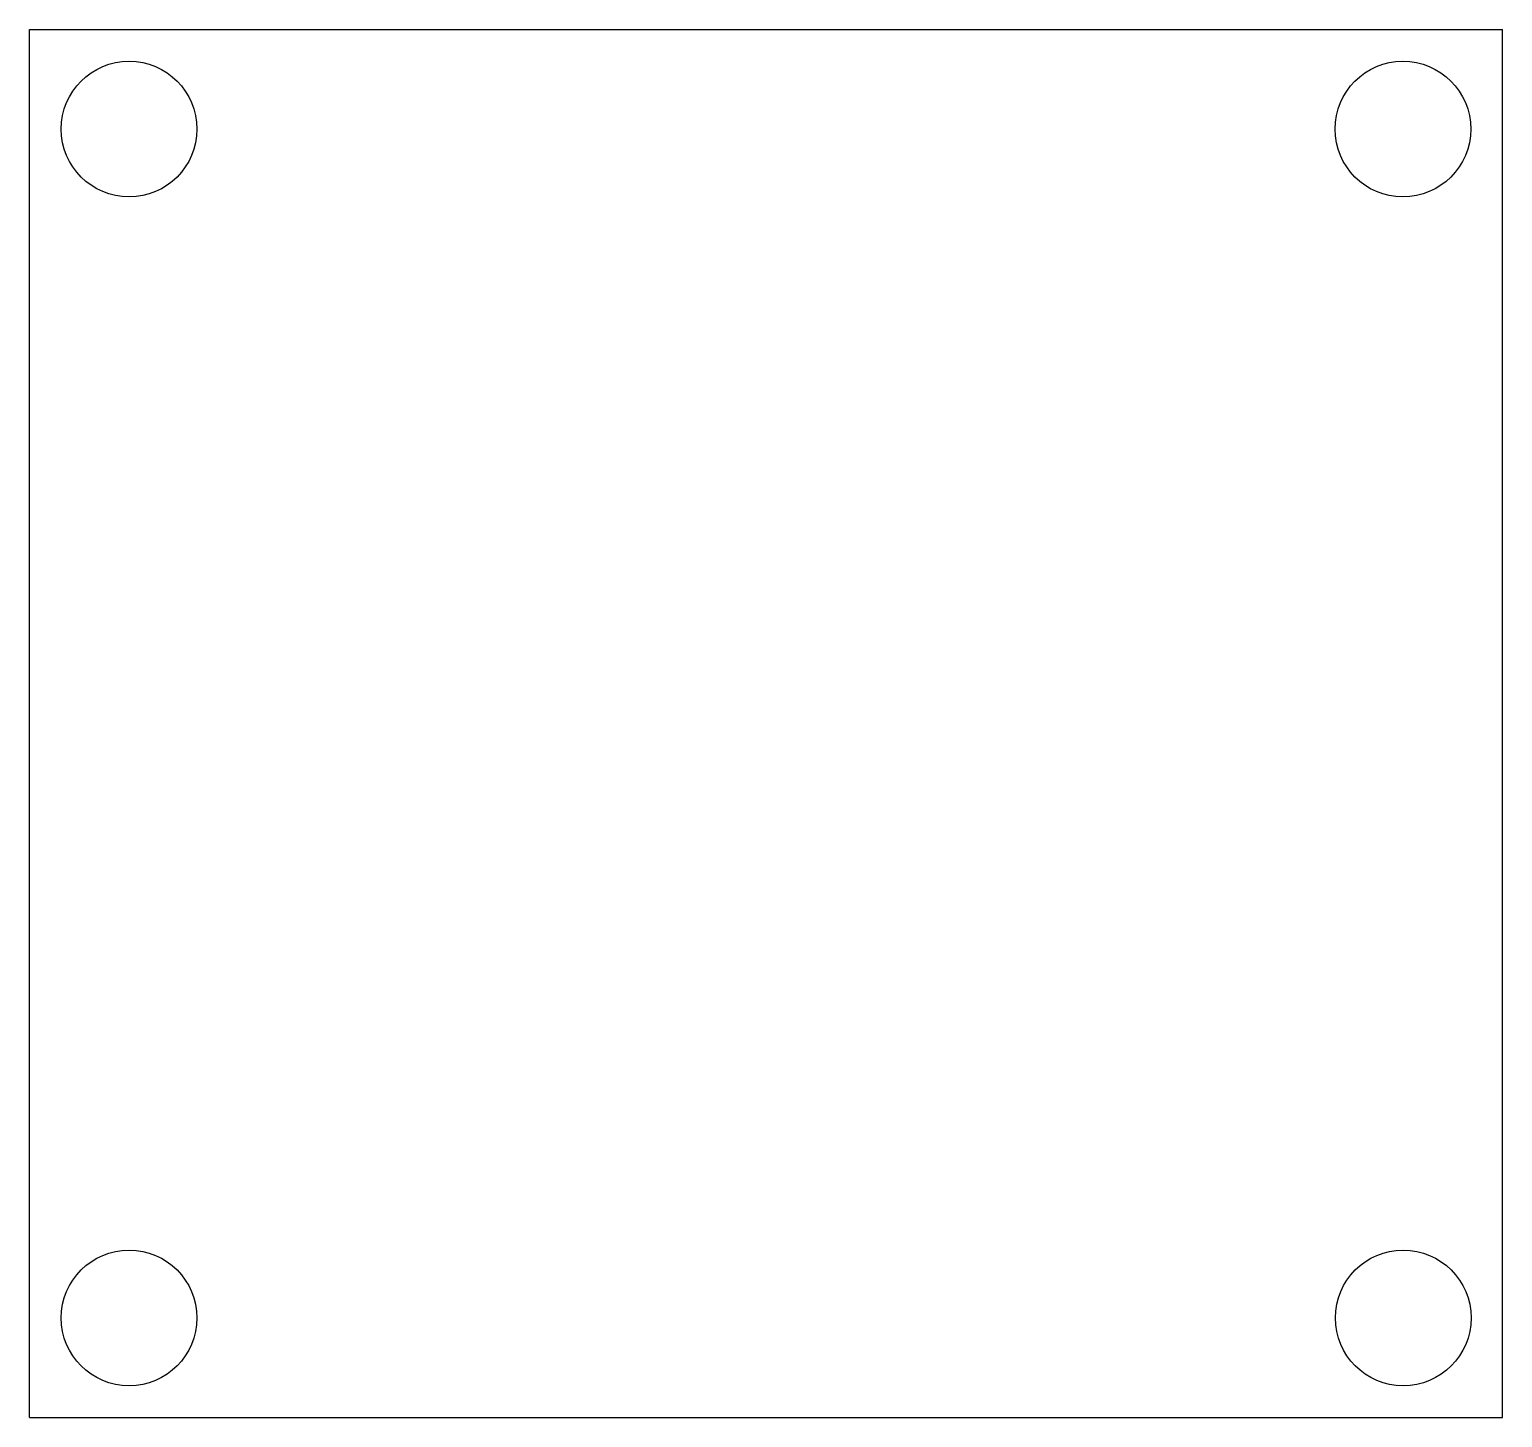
# Model space of a CAD drawing. Header units: inches. Extents: x 3.44 to 4.83, y 2.39 to 3.7.
import ezdxf

# ---------------------------------------------------------------- set-up
doc = ezdxf.new("R2010")
doc.units = ezdxf.units.IN
doc.header["$MEASUREMENT"] = 0
doc.layers.add('Mechanical 1', color=6, linetype='Continuous')

msp = doc.modelspace()

# ---------------------------------------------------------------- linework, layer by layer
at = {"layer": 'Mechanical 1'}
for p, q in [((3.44, 3.703), (4.83, 3.703)), ((3.44, 2.393), (3.44, 3.703)), ((4.83, 2.393), (4.83, 3.703)), ((3.44, 2.393), (4.83, 2.393))]:
    msp.add_line(p, q, dxfattribs=at)
for centre in [(3.534, 3.609), (4.736, 3.609), (3.534, 2.487), (4.7363, 2.487)]:
    msp.add_circle(centre, 0.064, dxfattribs=at)

doc.saveas('drawing.dxf')
